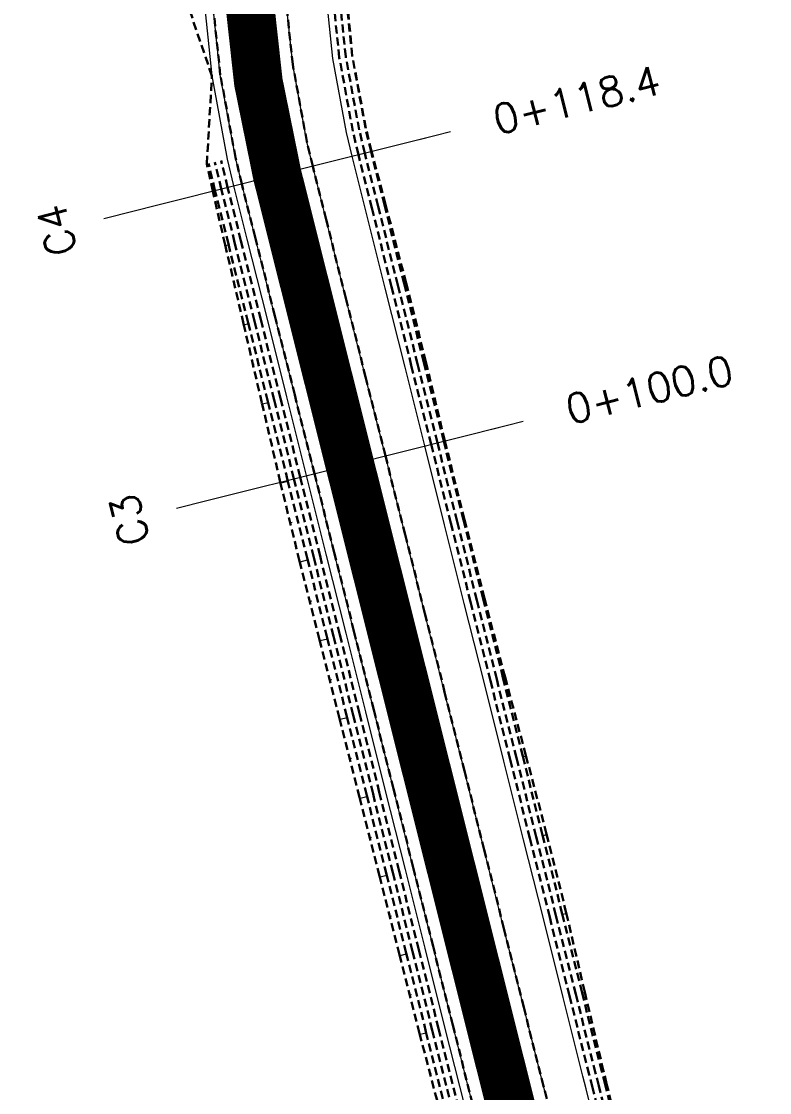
# Model space of a CAD drawing. Header units: metres. Extents: x 544752 to 548977, y 1840603 to 1844608.
# Drawn here: x 548031.8 to 548077.9, y 1840917.2 to 1840983.1 of the extents above; entities that cross this region are included whole.
import ezdxf

# ---------------------------------------------------------------- set-up
doc = ezdxf.new("R2010")
doc.units = ezdxf.units.M
doc.header["$MEASUREMENT"] = 0
for name, pattern in [('ACAD_ISO02W100', [15, 12, -3]), ('Anordnung Grundriss$0$GESTRICHELT', [0.75, 0.5, -0.25]), ('HIDDEN', [0.375, 0.25, -0.125])]:
    doc.linetypes.add(name, pattern=pattern)
doc.layers.add('C-ROAD', color=7, linetype='Continuous')
for name, color, linetype, lineweight in [('C-ROAD-CORR', 5, 'Continuous', 0), ('C-ROAD-SAMP', 150, 'HIDDEN', 0), ('C-ROAD-SAMP-TEXT', 11, 'Continuous', 0), ('C-TOPO-FEAT', 94, 'Continuous', 5)]:
    doc.layers.add(name, color=color, linetype=linetype, lineweight=lineweight)

msp = doc.modelspace()

# ---------------------------------------------------------------- linework, layer by layer
at = {"layer": 'C-ROAD', "color": 3, "linetype": 'Continuous', "lineweight": 13}
msp.add_line((548047.5574579528, 1840973.650982863), (548040.7874288196, 1841000.646369327), dxfattribs=at)
at = {"layer": 'C-ROAD', "color": 1, "linetype": 'ACAD_ISO02W100', "lineweight": -3, "ltscale": 0.1, "const_width": 3, "flags": 128}
msp.add_lwpolyline([(548047.5574579528, 1840973.650982863, -0.20721464432413), (548055.8430027964, 1841024.05392958)], format="xyb", dxfattribs=at)
at = {"layer": 'C-ROAD-CORR', "color": 160, "linetype": 'Continuous'}
for p, q in [((548043.2616821871, 1840974.179049332, 497.435115933697), (548043.2637356349, 1840974.169993927, 497.435115933697)), ((548043.2634481023, 1840974.178259647, 497.4335683992875), (548043.264988188, 1840974.171468094, 497.4335683992875)), ((548043.2652140174, 1840974.177469963, 497.4320208648781), (548043.2662407414, 1840974.172942261, 497.4320208648781)), ((548043.2669799326, 1840974.176680278, 497.4304733304687), (548043.2674932946, 1840974.174416428, 497.4304733304687)), ((548043.2687458477, 1840974.175890594, 497.4289257960592), (548043.367918045, 1840974.198379365, 497.3272368784913)), ((548053.5958546615, 1840974.201193115, 497.423578421632), (548053.5882078875, 1840974.199275421, 497.4156948499221)), ((548054.2304107755, 1840971.783090466, 497.5922379400766), (548054.1643077865, 1840971.76651285, 497.5240879399581)), ((548054.2316059573, 1840971.78258827, 497.5932750622319), (548054.2312275344, 1840971.784097226, 497.5932750622319)), ((548054.232801139, 1840971.782086075, 497.5943121843871), (548054.2320442932, 1840971.785103985, 497.5943121843871)), ((548054.2339963207, 1840971.781583879, 497.5953493065424), (548054.232861052, 1840971.786110745, 497.5953493065424)), ((548054.2351915025, 1840971.781081683, 497.5963864286977), (548054.2336778109, 1840971.787117505, 497.5963864286977)), ((548043.8125848484, 1840971.736115761, 497.6115357804597), (548043.8403154906, 1840971.743070181, 497.5829464034114)), ((548044.3671586411, 1840969.307109796, 497.8058387463267), (548044.3713695996, 1840969.290318665, 497.8058387463267)), ((548044.3704835329, 1840969.305712731, 497.802953562573), (548044.3736417516, 1840969.293119383, 497.802953562573)), ((548044.3738084246, 1840969.304315666, 497.8000683788192), (548044.3759139037, 1840969.2959201, 497.8000683788192)), ((548044.3771333162, 1840969.302918601, 497.7971831950654), (548044.3781860558, 1840969.298720818, 497.7971831950654)), ((548044.3804582079, 1840969.301521536, 497.7942980113116), (548044.5643509816, 1840969.347639025, 497.6047106303524)), ((548054.8605144441, 1840969.363816178, 497.7562967661148), (548054.8435160235, 1840969.359553235, 497.738771955524)), ((548044.9486868771, 1840966.867009239, 497.9766960691692), (548044.9918454834, 1840966.877832755, 497.9322009703596)), ((548055.4902496764, 1840966.944447167, 497.9199753084706), (548055.3805098099, 1840966.916926091, 497.8068371276526)), ((548055.492233839, 1840966.943613454, 497.9216970709606), (548055.491605606, 1840966.946118524, 497.9216970709606)), ((548055.4942180016, 1840966.942779742, 497.9234188334506), (548055.4929615357, 1840966.94778988, 497.9234188334506)), ((548055.4962021642, 1840966.941946029, 497.9251405959407), (548055.4943174653, 1840966.949461237, 497.9251405959407)), ((548055.4981863269, 1840966.941112317, 497.9268623584307), (548055.4956733949, 1840966.951132594, 497.9268623584307)), ((548056.1012120831, 1840964.520251715, 498.0642773610643), (548056.0794931834, 1840964.514804948, 498.0418858921923)), ((548045.497868378, 1840964.440506416, 498.1756208692057), (548045.5039021624, 1840964.416446793, 498.1756208692057)), ((548045.5026325381, 1840964.438504594, 498.1714867563759), (548045.5071578766, 1840964.420459877, 498.1714867563759)), ((548045.5073966983, 1840964.436502772, 498.1673526435461), (548045.5104135907, 1840964.42447296, 498.1673526435461)), ((548045.5121608586, 1840964.43450095, 498.1632185307162), (548045.5136693048, 1840964.428486044, 498.1632185307162)), ((548045.5169250189, 1840964.432499127, 498.1590844178864), (548045.7804207058, 1840964.498579807, 497.887429060417)), ((548046.0855578212, 1840961.998080094, 498.3410682386797), (548046.143996747, 1840962.012735681, 498.280819634796)), ((548056.7116080658, 1840962.095917618, 498.207996090598), (548056.5967674996, 1840962.067117364, 498.0895992569127)), ((548056.7136844521, 1840962.095045154, 498.2097978804611), (548056.7130270189, 1840962.097666659, 498.2097978804611)), ((548056.7157608385, 1840962.094172691, 498.2115996703241), (548056.7144459721, 1840962.0994157, 498.2115996703241)), ((548056.7178372248, 1840962.093300227, 498.2134014601872), (548056.7158649253, 1840962.101164741, 498.2134014601872)), ((548056.7199136112, 1840962.092427763, 498.2152032500503), (548056.7172838785, 1840962.102913782, 498.2152032500503)), ((548046.6294204474, 1840959.574060606, 498.5445484940847), (548046.6372591497, 1840959.542803902, 498.5445484940847)), ((548046.635609736, 1840959.571459968, 498.5391777223288), (548046.6414887626, 1840959.54801744, 498.5391777223288)), ((548046.6417990244, 1840959.568859331, 498.5338069505729), (548046.6457183756, 1840959.553230979, 498.5338069505729)), ((548046.647988313, 1840959.566258693, 498.5284361788169), (548046.6499479885, 1840959.558444517, 498.5284361788169)), ((548046.6541776014, 1840959.563658056, 498.523065407061), (548046.9964941399, 1840959.649505796, 498.1701483529481)), ((548057.2931407781, 1840959.664518575, 498.3219904322664), (548057.2761076575, 1840959.66024693, 498.304429847071)), ((548047.2222474724, 1840957.129109134, 498.7056262267888), (548047.2960015285, 1840957.147605521, 498.6295882289148)), ((548057.875115259, 1840957.233226961, 498.4364395894463), (548057.8129432959, 1840957.217635185, 498.3723423471897)), ((548057.8762393653, 1840957.23275463, 498.4374150358129), (548057.8758834467, 1840957.23417385, 498.4374150358129)), ((548057.8773634718, 1840957.232282298, 498.4383904821795), (548057.8766516342, 1840957.23512074, 498.4383904821795)), ((548057.8784875781, 1840957.231809967, 498.4393659285461), (548057.8774198219, 1840957.236067629, 498.4393659285461)), ((548057.8796116846, 1840957.231337636, 498.4403413749127), (548057.8781880095, 1840957.237014518, 498.4403413749127)), ((548047.7604038799, 1840954.707512056, 498.9140518838504), (548047.7700595709, 1840954.669010137, 498.9140518838504)), ((548047.7680278277, 1840954.704308598, 498.9074361825777), (548047.775269596, 1840954.675432159, 498.9074361825777)), ((548047.7756517755, 1840954.70110514, 498.9008204813049), (548047.7804796211, 1840954.681854181, 498.9008204813049)), ((548047.7832757235, 1840954.697901682, 498.8942047800322), (548047.7856896461, 1840954.688276203, 498.8942047800322)), ((548047.7908996713, 1840954.694698224, 498.8875890787595), (548048.2125642033, 1840954.800445226, 498.4528668618943)), ((548058.4797677589, 1840954.807450111, 498.5742365304969), (548058.468443547, 1840954.804610172, 498.5625616417998)), ((548048.3844898769, 1840952.26619761, 499.0439441499194), (548048.4686450065, 1840952.287302427, 498.95718298848)), ((548059.0846160925, 1840952.381722537, 498.7122354006552), (548059.029201264, 1840952.367825348, 498.6551045412222)), ((548059.0856180259, 1840952.381301541, 498.7131048310285), (548059.0853007899, 1840952.382566514, 498.7131048310285)), ((548059.0866199591, 1840952.380880545, 498.7139742614019), (548059.0859854874, 1840952.383410491, 498.7139742614019)), ((548059.0876218925, 1840952.380459549, 498.7148436917752), (548059.0866701849, 1840952.384254468, 498.7148436917752)), ((548059.0886238258, 1840952.380038553, 498.7157131221485), (548059.0873548823, 1840952.385098446, 498.7157131221485)), ((548048.946017434, 1840949.851502668, 499.2280406026744), (548048.9563270201, 1840949.810393353, 499.2280406026744)), ((548048.9541576848, 1840949.848082268, 499.2209768781441), (548048.9618898743, 1840949.817250281, 499.2209768781441)), ((548048.9622979355, 1840949.844661867, 499.2139131536139), (548048.9674527287, 1840949.82410721, 499.2139131536139)), ((548048.9704381863, 1840949.841241468, 499.2068494290836), (548048.9730155829, 1840949.830964138, 499.2068494290836)), ((548048.9785784371, 1840949.837821067, 499.1997857045533), (548049.428798599, 1840949.950729383, 498.7356235756731)), ((548059.699518759, 1840949.958524856, 498.8606015423617), (548059.6875202401, 1840949.955515811, 498.848231465236)), ((548049.5940487301, 1840947.414767774, 499.3335950130861), (548049.6794935982, 1840947.436196037, 499.2455041739764)), ((548060.3147454553, 1840947.535410953, 499.0093022221946), (548060.2454546265, 1840947.518033876, 498.9378656644759)), ((548060.3159982751, 1840947.534884539, 499.0103893599288), (548060.3156016027, 1840947.536466264, 499.0103893599288)), ((548060.317251095, 1840947.534358125, 499.0114764976629), (548060.3164577499, 1840947.537521575, 499.0114764976629)), ((548060.3185039148, 1840947.53383171, 499.012563635397), (548060.3173138973, 1840947.538576887, 499.012563635397)), ((548060.3197567345, 1840947.533305296, 499.0136507731312), (548060.3181700447, 1840947.539632197, 499.0136507731312)), ((548050.1780202616, 1840945.004949744, 499.4947374565554), (548050.1879935168, 1840944.965181544, 499.4947374565554)), ((548050.1858949519, 1840945.001640928, 499.4879041728208), (548050.1933748934, 1840944.971814778, 499.4879041728208)), ((548050.1937696424, 1840944.998332112, 499.4810708890861), (548050.1987562699, 1840944.978448012, 499.4810708890861)), ((548050.2016443327, 1840944.995023296, 499.4742376053515), (548050.2041376465, 1840944.985081246, 499.4742376053515)), ((548050.2095190231, 1840944.991714481, 499.4674043216169), (548050.6450515947, 1840945.100939373, 499.0183846136532)), ((548060.9466162369, 1840945.116600418, 499.1751867621999), (548060.9286609121, 1840945.112097498, 499.156675414742)), ((548050.824989316, 1840942.568661187, 499.6012136301458), (548050.907600483, 1840942.589378801, 499.5160442432883)), ((548061.578640398, 1840942.697830522, 499.3412298407241), (548061.4616458734, 1840942.668490088, 499.2206123467826)), ((548061.5807557292, 1840942.696941694, 499.3430654250971), (548061.5800859651, 1840942.699612368, 499.3430654250971)), ((548061.5828710605, 1840942.696052866, 499.3449010094702), (548061.5815315322, 1840942.701394214, 499.3449010094702)), ((548061.5849863916, 1840942.695164039, 499.3467365938432), (548061.5829770995, 1840942.70317606, 499.3467365938432)), ((548061.5871017228, 1840942.694275211, 499.3485721782163), (548061.5844226666, 1840942.704957906, 499.3485721782163)), ((548051.4099615765, 1840940.158384002, 499.7614971037519), (548051.4195998152, 1840940.119951674, 499.7614971037519)), ((548051.4175717442, 1840940.155186334, 499.7548933601817), (548051.4248004232, 1840940.126362089, 499.7548933601817)), ((548051.4251819119, 1840940.151988667, 499.7482896166115), (548051.4300010313, 1840940.132772502, 499.7482896166115)), ((548051.4327920796, 1840940.148790999, 499.7416858730413), (548051.4352016393, 1840940.139182917, 499.7416858730413)), ((548051.4404022474, 1840940.145593331, 499.735082129471), (548051.861304632, 1840940.251149197, 499.3011456613565)), ((548062.218590124, 1840940.281160563, 499.5154650774679), (548062.18986735, 1840940.273957332, 499.4858528453819)), ((548052.0533517468, 1840937.721900073, 499.8714926145907), (548052.133626983, 1840937.742031872, 499.7887314952075)), ((548062.8584594721, 1840937.864469229, 499.6896172178112), (548062.6777838883, 1840937.819158562, 499.5033466534267)), ((548062.8617261951, 1840937.863096606, 499.6924519254973), (548062.8606918731, 1840937.867220949, 499.6924519254973)), ((548062.8649929181, 1840937.861723982, 499.6952866331835), (548062.8629242742, 1840937.869972668, 499.6952866331835)), ((548062.8682596411, 1840937.860351359, 499.6981213408696), (548062.8651566752, 1840937.872724388, 499.6981213408696)), ((548062.8715263642, 1840937.858978735, 499.7009560485557), (548062.8673890762, 1840937.875476107, 499.7009560485557)), ((548052.636568146, 1840935.310706592, 500.0337025155714), (548052.6459853667, 1840935.27315557, 500.0337025155714)), ((548052.6440038022, 1840935.307582251, 500.0272502047436), (548052.6510667179, 1840935.279418984, 500.0272502047436)), ((548052.6514394586, 1840935.30445791, 500.0207978939158), (548052.6561480691, 1840935.285682399, 500.0207978939158)), ((548052.658875115, 1840935.301333569, 500.014345583088), (548052.6612294202, 1840935.291945813, 500.014345583088)), ((548052.6663107714, 1840935.298209228, 500.0078932722602), (548053.0775612971, 1840935.401344556, 499.5839075523946)), ((548063.4941303333, 1840935.446661385, 499.8594288754666), (548063.4539499463, 1840935.43658476, 499.8180042225235)), ((548053.2796789474, 1840932.874622037, 500.143871796835), (548053.35801121, 1840932.894266568, 500.063113819268)), ((548064.1292354942, 1840933.028708109, 500.0286566438184), (548063.8939530407, 1840932.969702876, 499.7860881990853)), ((548064.1334895422, 1840933.026920628, 500.0323481054151), (548064.1321426097, 1840933.0322915, 500.0323481054151)), ((548064.1377435902, 1840933.025133146, 500.0360395670119), (548064.1350497252, 1840933.035874892, 500.0360395670119)), ((548064.1419976382, 1840933.023345665, 500.0397310286086), (548064.1379568407, 1840933.039458283, 500.0397310286086)), ((548064.1462516862, 1840933.021558184, 500.0434224902054), (548064.1408639562, 1840933.043041674, 500.0434224902054)), ((548053.8640541794, 1840930.463212013, 500.3050102915562), (548053.8732315913, 1840930.426617225, 500.3050102915562)), ((548053.8713004872, 1840930.460167233, 500.298722288414), (548053.8781835461, 1840930.432721142, 500.298722288414)), ((548053.878546795, 1840930.457122453, 500.2924342852718), (548053.883135501, 1840930.438825059, 500.2924342852718)), ((548053.8857931028, 1840930.454077673, 500.2861462821297), (548053.8880874558, 1840930.444928976, 500.2861462821297)), ((548053.8930394106, 1840930.451032893, 500.2798582789875), (548054.2938174676, 1840930.551541887, 499.8666693285109)), ((548064.7345494789, 1840930.603096094, 500.1671353550084), (548064.6896992013, 1840930.591848332, 500.1208961989378)), ((548054.5060684934, 1840928.02735979, 500.4161866577629), (548054.5824457468, 1840928.046514034, 500.3374442300158)), ((548065.3391927393, 1840928.177322924, 500.3049239004873), (548065.1102098817, 1840928.119897534, 500.0688501310391)), ((548065.3433328868, 1840928.175583302, 500.3085165246421), (548065.3420220179, 1840928.180810372, 500.3085165246421)), ((548065.3474730343, 1840928.17384368, 500.312109148797), (548065.3448512965, 1840928.184297819, 500.312109148797)), ((548065.3516131819, 1840928.172104058, 500.3157017729519), (548065.347680575, 1840928.187785266, 500.3157017729519)), ((548065.3557533293, 1840928.170364436, 500.3192943971067), (548065.3505098536, 1840928.191272714, 500.3192943971067)), ((548055.1192425614, 1840925.603723643, 500.5523653838617), (548055.510073905, 1840925.701738153, 500.1494311666478)), ((548065.9085109858, 1840925.743062261, 500.4063635079743), (548065.8718035854, 1840925.733856607, 500.3685193896877)), ((548055.0909767004, 1840925.615600495, 500.576893161002), (548055.0999263427, 1840925.579913935, 500.576893161002)), ((548055.0980431656, 1840925.612631282, 500.5707612167169), (548055.1047553974, 1840925.585866362, 500.5707612167169)), ((548055.105109631, 1840925.609662069, 500.5646292724318), (548055.109584452, 1840925.591818789, 500.5646292724318)), ((548055.1121760962, 1840925.606692856, 500.5584973281468), (548055.1144135067, 1840925.597771216, 500.5584973281468)), ((548055.738647235, 1840923.181675651, 500.6821129254146), (548055.8118742062, 1840923.200039853, 500.6066183346645)), ((548066.4780404224, 1840923.308851038, 500.5080201818882), (548066.3262905926, 1840923.270794507, 500.3515711153642)), ((548066.4807841504, 1840923.307698168, 500.5104010592586), (548066.4799154211, 1840923.311162213, 500.5104010592586)), ((548066.4835278785, 1840923.306545299, 500.512781936629), (548066.4817904197, 1840923.313473389, 500.512781936629)), ((548066.4862716065, 1840923.305392429, 500.5151628139994), (548066.4836654183, 1840923.315784564, 500.5151628139994)), ((548066.4890153345, 1840923.30423956, 500.5175436913698), (548066.485540417, 1840923.31809574, 500.5175436913698)), ((548056.3316713492, 1840920.770872814, 500.8347131230861), (548056.3400988528, 1840920.737268274, 500.8347131230861)), ((548056.3383255439, 1840920.768076831, 500.8289389277882), (548056.3446461716, 1840920.742873426, 500.8289389277882)), ((548056.3449797386, 1840920.765280847, 500.8231647324903), (548056.3491934903, 1840920.748478577, 500.8231647324903)), ((548056.3516339333, 1840920.762484863, 500.8173905371925), (548056.3537408091, 1840920.754083728, 500.8173905371925)), ((548056.3582881279, 1840920.75968888, 500.8116163418946), (548056.726317647, 1840920.851985042, 500.4321900533098)), ((548067.0588751343, 1840920.877286449, 500.6212966981461), (548067.0348552825, 1840920.871262638, 500.5965330235851)), ((548067.6398824499, 1840918.445763179, 500.7347507920941), (548067.5424615766, 1840918.421331517, 500.6343130868501)), ((548067.6416438778, 1840918.445023055, 500.7362792758675), (548067.6410861679, 1840918.447246915, 500.7362792758675)), ((548067.6434053057, 1840918.444282932, 500.7378077596409), (548067.642289886, 1840918.448730651, 500.7378077596409)), ((548067.6451667337, 1840918.443542809, 500.7393362434144), (548067.643493604, 1840918.450214387, 500.7393362434144)), ((548067.6469281615, 1840918.442802686, 500.7408647271878), (548067.6446973222, 1840918.451698124, 500.7408647271878)), ((548056.9880917935, 1840918.34033602, 500.9306168637391), (548057.0549093059, 1840918.357092828, 500.8617302135803))]:
    msp.add_line(p, q, dxfattribs=at)
at = {"layer": 'C-ROAD-CORR', "color": 5, "linetype": 'Anordnung Grundriss$0$GESTRICHELT', "lineweight": 30, "extrusion": (-0.6858675295393637, -0.1720050706226175, 0.7071067724210245), "const_width": 0.1, "elevation": -692197.3317535764}
msp.add_lwpolyline([(-1652362.060148211, 692900.782151426), (-1652362.05685037, 692900.7777543034), (-1652362.053552527, 692900.782151426)], dxfattribs=at)
at = {"layer": 'C-ROAD-CORR', "color": 5, "linetype": 'Anordnung Grundriss$0$GESTRICHELT', "lineweight": 30, "extrusion": (-0.6858675207949874, -0.1720050623233774, -0.7071067829215533), "const_width": 0.1, "elevation": -692893.7737229804}
msp.add_lwpolyline([(-1652362.041859363, -692190.0321928778), (-1652362.053818822, -692190.0481388232), (-1652362.065778282, -692190.0321928777)], dxfattribs=at)
at = {"layer": 'C-ROAD-CORR', "color": 5, "linetype": 'Anordnung Grundriss$0$GESTRICHELT', "lineweight": 30, "extrusion": (-0.6858675241175959, -0.1720050625799273, 0.7071067796363393), "const_width": 0.1, "elevation": -692197.1140405367}
msp.add_lwpolyline([(-1652357.073451614, 692901.0544841924), (-1652357.066120666, 692901.0447095949), (-1652357.058789717, 692901.0544841927)], dxfattribs=at)
at = {"layer": 'C-ROAD-CORR', "color": 5, "linetype": 'Anordnung Grundriss$0$GESTRICHELT', "lineweight": 30, "extrusion": (-0.6858675218843697, -0.1720050625539113, -0.7071067818088149), "const_width": 0.1, "elevation": -692893.974655691}
msp.add_lwpolyline([(-1652357.036050153, -692189.705659781), (-1652357.054663266, -692189.7304772647), (-1652357.073276379, -692189.7056597805)], dxfattribs=at)
at = {"layer": 'C-ROAD-CORR', "color": 5, "linetype": 'Anordnung Grundriss$0$GESTRICHELT', "lineweight": 30, "extrusion": (-0.6858675224852706, -0.1720050595934747, 0.707106781946095), "const_width": 0.1, "elevation": -692196.9077082705}
msp.add_lwpolyline([(-1652352.079068627, 692901.2909410824), (-1652352.069701866, 692901.2784520681), (-1652352.060335106, 692901.2909410824)], dxfattribs=at)
at = {"layer": 'C-ROAD-CORR', "color": 5, "linetype": 'Anordnung Grundriss$0$GESTRICHELT', "lineweight": 30, "extrusion": (-0.6858675235084645, -0.172005060646631, -0.7071067806974524), "const_width": 0.1, "elevation": -692894.1719464125}
msp.add_lwpolyline([(-1652352.033341893, -692189.3766868582), (-1652352.058544985, -692189.4102909807), (-1652352.083748077, -692189.376686858)], dxfattribs=at)
at = {"layer": 'C-ROAD-CORR', "color": 5, "linetype": 'Anordnung Grundriss$0$GESTRICHELT', "lineweight": 30, "extrusion": (-0.6858675206183419, -0.1720050635034492, 0.7071067828058383), "const_width": 0.1, "elevation": -692196.7139466156}
msp.add_lwpolyline([(-1652347.071344597, 692901.4606303718), (-1652347.063998684, 692901.45083582), (-1652347.05665277, 692901.4606303716)], dxfattribs=at)
at = {"layer": 'C-ROAD-CORR', "color": 5, "linetype": 'Anordnung Grundriss$0$GESTRICHELT', "lineweight": 30, "extrusion": (-0.6858675229953525, -0.1720050613560008, -0.7071067810225965), "const_width": 0.1, "elevation": -692894.3728835807}
msp.add_lwpolyline([(-1652347.026386667, -692189.0538914123), (-1652347.05819475, -692189.0963021908), (-1652347.090002834, -692189.0538914122)], dxfattribs=at)
at = {"layer": 'C-ROAD-CORR', "color": 5, "linetype": 'Anordnung Grundriss$0$GESTRICHELT', "lineweight": 30, "extrusion": (-0.6858675186649175, -0.1720050682401975, 0.7071067835483649), "const_width": 0.1, "elevation": -692196.5216594025}
msp.add_lwpolyline([(-1652342.06203385, 692901.6232446993), (-1652342.057150031, 692901.6167329396), (-1652342.052266211, 692901.6232446992)], dxfattribs=at)
at = {"layer": 'C-ROAD-CORR', "color": 5, "linetype": 'Anordnung Grundriss$0$GESTRICHELT', "lineweight": 30, "extrusion": (-0.68586752230512, -0.1720050608110951, -0.7071067818246459), "const_width": 0.1, "elevation": -692894.5714283761}
msp.add_lwpolyline([(-1652342.02283783, -692188.7695725433), (-1652342.059131609, -692188.8179642492), (-1652342.095425389, -692188.769572543)], dxfattribs=at)
at = {"layer": 'C-ROAD-CORR', "color": 5, "linetype": 'Anordnung Grundriss$0$GESTRICHELT', "lineweight": 30, "extrusion": (-0.6858675218121824, -0.1720050564368891, 0.707106783366811), "const_width": 0.1, "elevation": -692196.3017123119}
msp.add_lwpolyline([(-1652337.079257171, 692901.8083110064), (-1652337.074082543, 692901.8014115007), (-1652337.068907913, 692901.8083110064)], dxfattribs=at)
at = {"layer": 'C-ROAD-CORR', "color": 5, "linetype": 'Anordnung Grundriss$0$GESTRICHELT', "lineweight": 30, "extrusion": (-0.6858675228836096, -0.1720050620300457, -0.7071067809670202), "const_width": 0.1, "elevation": -692894.7739297523}
msp.add_lwpolyline([(-1652337.020903214, -692188.5600241814), (-1652337.057753223, -692188.6091575252), (-1652337.09460323, -692188.5600241814)], dxfattribs=at)
at = {"layer": 'C-ROAD-CORR', "color": 5, "linetype": 'Anordnung Grundriss$0$GESTRICHELT', "lineweight": 30, "extrusion": (-0.685867522174397, -0.1720050559941262, 0.7071067831231791), "const_width": 0.1, "elevation": -692196.1011586743}
msp.add_lwpolyline([(-1652332.082695954, 692902.0555961619), (-1652332.074952319, 692902.0452713151), (-1652332.067208684, 692902.0555961619)], dxfattribs=at)
at = {"layer": 'C-ROAD-CORR', "color": 5, "linetype": 'Anordnung Grundriss$0$GESTRICHELT', "lineweight": 30, "extrusion": (-0.6858675220608091, -0.1720050626534914, -0.7071067816134521), "const_width": 0.1, "elevation": -692894.9745691116}
msp.add_lwpolyline([(-1652332.021037056, -692188.385089359), (-1652332.056664967, -692188.4325932402), (-1652332.092292878, -692188.385089359)], dxfattribs=at)
at = {"layer": 'C-ROAD-CORR', "color": 5, "linetype": 'Anordnung Grundriss$0$GESTRICHELT', "lineweight": 30, "extrusion": (-0.6858675230626923, -0.1720050602198295, 0.7071067812336551), "const_width": 0.1, "elevation": -692195.9094980977}
msp.add_lwpolyline([(-1652327.082353202, 692902.3476521515), (-1652327.069965865, 692902.3311357007), (-1652327.057578527, 692902.3476521514)], dxfattribs=at)
at = {"layer": 'C-ROAD-CORR', "color": 5, "linetype": 'Anordnung Grundriss$0$GESTRICHELT', "lineweight": 30, "extrusion": (-0.6858675223238341, -0.1720050623947844, -0.7071067814212586), "const_width": 0.1, "elevation": -692895.1741794541}
msp.add_lwpolyline([(-1652327.02249949, -692188.2034342559), (-1652327.057119979, -692188.2495949074), (-1652327.091740468, -692188.2034342559)], dxfattribs=at)
at = {"layer": 'C-ROAD-CORR', "color": 5, "linetype": 'Anordnung Grundriss$0$GESTRICHELT', "lineweight": 30, "extrusion": (-0.6858675238835846, -0.1720050599825706, 0.7071067804951335), "const_width": 0.1, "elevation": -692195.7095857371}
msp.add_lwpolyline([(-1652322.088326259, 692902.6393198934), (-1652322.070997569, 692902.6162149742), (-1652322.05366888, 692902.6393198933)], dxfattribs=at)
at = {"layer": 'C-ROAD-CORR', "color": 5, "linetype": 'Anordnung Grundriss$0$GESTRICHELT', "lineweight": 30, "extrusion": (-0.6858675225142588, -0.1720050633776534, -0.7071067809974687), "const_width": 0.1, "elevation": -692895.376035805}
msp.add_lwpolyline([(-1652322.022093639, -692188.0203754201), (-1652322.055876177, -692188.0654188042), (-1652322.089658715, -692188.0203754201)], dxfattribs=at)
at = {"layer": 'C-ROAD-CORR', "color": 5, "linetype": 'Anordnung Grundriss$0$GESTRICHELT', "lineweight": 30, "extrusion": (-0.685867523054475, -0.1720050615053872, 0.7071067809289113), "const_width": 0.1, "elevation": -692195.5119986455}
msp.add_lwpolyline([(-1652317.088200844, 692902.8804304991), (-1652317.06885816, 692902.8546402535), (-1652317.049515476, 692902.880430499)], dxfattribs=at)
at = {"layer": 'C-ROAD-CORR', "color": 5, "linetype": 'Anordnung Grundriss$0$GESTRICHELT', "lineweight": 30, "extrusion": (-0.6858675220187455, -0.1720050628218297, -0.7071067816133036), "const_width": 0.1, "elevation": -692895.5746841077}
msp.add_lwpolyline([(-1652317.02352922, -692187.8362428411), (-1652317.056468617, -692187.8801620366), (-1652317.089408014, -692187.8362428413)], dxfattribs=at)
at = {"layer": 'C-ROAD-CORR', "color": 5, "linetype": 'Anordnung Grundriss$0$GESTRICHELT', "lineweight": 30, "extrusion": (-0.6858675239644753, -0.1720050617547977, 0.7071067799855749), "const_width": 0.1, "elevation": -692195.313028807}
msp.add_lwpolyline([(-1652312.085038474, 692903.0132501316), (-1652312.069207588, 692902.992142283), (-1652312.053376703, 692903.0132501313)], dxfattribs=at)
at = {"layer": 'C-ROAD-CORR', "color": 5, "linetype": 'Anordnung Grundriss$0$GESTRICHELT', "lineweight": 30, "extrusion": (-0.6858675225027078, -0.1720050616446954, -0.7071067814302181), "const_width": 0.1, "elevation": -692895.7727240301}
msp.add_lwpolyline([(-1652312.026670191, -692187.659659107), (-1652312.058250958, -692187.7017667964), (-1652312.089831725, -692187.659659107)], dxfattribs=at)
at = {"layer": 'C-ROAD-CORR', "color": 5, "linetype": 'Anordnung Grundriss$0$GESTRICHELT', "lineweight": 30, "extrusion": (-0.6858675209655709, -0.1720050576133186, 0.7071067839018244), "const_width": 0.1, "elevation": -692195.1038377363}
msp.add_lwpolyline([(-1652307.084668825, 692903.1083960214), (-1652307.074309727, 692903.0945838911), (-1652307.06395063, 692903.1083960213)], dxfattribs=at)
at = {"layer": 'C-ROAD-CORR', "color": 5, "linetype": 'Anordnung Grundriss$0$GESTRICHELT', "lineweight": 30, "extrusion": (-0.685867523750548, -0.1720050619571057, -0.7071067801438647), "const_width": 0.1, "elevation": -692895.9739197374}
msp.add_lwpolyline([(-1652307.029584322, -692187.5105830905), (-1652307.058400866, -692187.5490051501), (-1652307.087217411, -692187.5105830905)], dxfattribs=at)
at = {"layer": 'C-ROAD-CORR', "color": 11, "linetype": 'Anordnung Grundriss$0$GESTRICHELT', "lineweight": 30}
msp.add_polyline3d([(548057.5789090446, 1840915.969511792, 501.0724297907706), (548056.3159404609, 1840920.807613621, 500.8378228221271), (548055.0753985577, 1840925.651339719, 500.5800946860653), (548053.8485916769, 1840930.49851035, 500.3082061950468), (548052.6210545569, 1840935.345497847, 500.0370705566781), (548051.394419055, 1840940.192711457, 499.7650053797984), (548050.1623543311, 1840945.038563501, 499.4985375516808), (548048.930289607, 1840949.884415545, 499.2320697235764), (548047.745295307, 1840954.74207213, 498.9170738417831), (548046.6150596541, 1840959.613461345, 498.5456236020641), (548045.4836176404, 1840964.484548022, 498.1754170802436), (548044.3530416896, 1840969.355851895, 497.8043176763812), (548043.5877995584, 1840972.655453386, 497.5524171463998), (548043.2270283784, 1840974.333079751, 497.4245524609473), (548043.5383587016, 1840979.742640843, 497.0217135776387), (548041.8049134295, 1840984.851117586, 496.7692956109129)], dxfattribs=at)
at = {"layer": 'C-ROAD-CORR', "color": 92, "linetype": 'Anordnung Grundriss$0$GESTRICHELT', "lineweight": 30}
for points in [[(548058.3167489673, 1840916.154550734, 500.3117411804319), (548057.1004895129, 1840921.004366498, 500.0289786409002), (548055.8842300586, 1840925.854182261, 499.7462161013684), (548054.6679706043, 1840930.703998025, 499.4634535618366), (548053.45171115, 1840935.553813788, 499.1806910223049), (548052.2354516956, 1840940.403629552, 498.8979284827731), (548051.0191922414, 1840945.253445315, 498.6151659432414), (548049.802932787, 1840950.103261079, 498.3324034037096), (548048.5866733327, 1840954.953076842, 498.0496408641778), (548047.3704138785, 1840959.802892606, 497.7668783246461), (548046.1541544241, 1840964.652708369, 497.4841157851143), (548044.9378949698, 1840969.502524133, 497.2013532455826), (548044.1140887607, 1840972.787438651, 497.0098303472898), (548043.7207271568, 1840974.443799277, 496.9185907060508)], [(548058.7047342283, 1840916.251851491, 500.3117411804319), (548057.4884747739, 1840921.101667254, 500.0289786409002), (548056.2722153197, 1840925.951483018, 499.7462161013684), (548055.0559558653, 1840930.801298781, 499.4634535618366), (548053.839696411, 1840935.651114545, 499.1806910223049), (548052.6234369567, 1840940.500930308, 498.8979284827731), (548051.4071775024, 1840945.350746072, 498.6151659432414), (548050.190918048, 1840950.200561835, 498.3324034037096), (548048.9746585938, 1840955.050377599, 498.0496408641778), (548047.7583991395, 1840959.900193362, 497.7668783246461), (548046.5421396851, 1840964.750009126, 497.4841157851143), (548045.3258802309, 1840969.599824889, 497.2013532455826), (548044.5020740217, 1840972.884739407, 497.0098303472898), (548044.1110323715, 1840974.531331211, 496.9185907060508)]]:
    msp.add_polyline3d(points, dxfattribs=at)
at = {"layer": 'C-ROAD-CORR', "color": 1, "linetype": 'Anordnung Grundriss$0$GESTRICHELT', "lineweight": 30}
for points in [[(548057.5789090446, 1840915.969511792, 501.0724297907706), (548056.3159404609, 1840920.807613621, 500.8378228221271), (548055.0753985577, 1840925.651339719, 500.5800946860653), (548053.8485916769, 1840930.49851035, 500.3082061950468), (548052.6210545569, 1840935.345497847, 500.0370705566781), (548051.394419055, 1840940.192711457, 499.7650053797984), (548050.1623543311, 1840945.038563501, 499.4985375516808), (548048.930289607, 1840949.884415545, 499.2320697235764), (548047.745295307, 1840954.74207213, 498.9170738417831), (548046.6150596541, 1840959.613461345, 498.5456236020641), (548045.4836176404, 1840964.484548022, 498.1754170802436), (548044.3530416896, 1840969.355851895, 497.8043176763812), (548043.5877995584, 1840972.655453386, 497.5524171463998), (548043.2270283784, 1840974.333079751, 497.4245524609473)], [(548057.9287637062, 1840916.057249978, 500.7117411804319), (548056.7125042519, 1840920.907065742, 500.4289786409002), (548055.4962447976, 1840925.756881505, 500.1462161013685), (548054.2799853432, 1840930.606697269, 499.8634535618366), (548053.063725889, 1840935.456513032, 499.5806910223049), (548051.8474664346, 1840940.306328796, 499.2979284827732), (548050.6312069803, 1840945.156144559, 499.0151659432414), (548049.414947526, 1840950.005960322, 498.7324034037097), (548048.1986880717, 1840954.855776086, 498.4496408641779), (548046.9824286174, 1840959.70559185, 498.1668783246461), (548045.766169163, 1840964.555407613, 497.8841157851144), (548044.5499097088, 1840969.405223377, 497.6013532455826), (548043.7261034996, 1840972.690137894, 497.4098303472899), (548043.3304219422, 1840974.356267344, 497.3185907060509)]]:
    msp.add_polyline3d(points, dxfattribs=at)
at = {"layer": 'C-ROAD-SAMP', "color": 1, "linetype": 'Continuous', "lineweight": 13}
for points in [[(548037.8578264258, 1840971.218463955), (548047.5574579528, 1840973.650982864), (548057.2570894797, 1840976.083501772)], [(548042.330410998, 1840953.384102147), (548052.0300425249, 1840955.816621055), (548061.7296740519, 1840958.249139964)]]:
    msp.add_lwpolyline(points, dxfattribs=at)
at = {"layer": 'C-ROAD-SAMP-TEXT', "color": 4, "linetype": 'Continuous', "lineweight": 5}
for p, q in [((548056.287126327, 1840975.840249881), (548058.2270526325, 1840976.326753663)), ((548060.7597108992, 1840958.005888073), (548062.6996372046, 1840958.492391855))]:
    msp.add_line(p, q, dxfattribs=at)
at = {"layer": 'C-ROAD-SAMP-TEXT', "color": 1, "linetype": 'Continuous', "lineweight": -3}
for p, q in [((548048.5274211054, 1840973.894234754), (548046.5874948, 1840973.407730973)), ((548053.0000056776, 1840956.059872946), (548051.0600793721, 1840955.573369164))]:
    msp.add_line(p, q, dxfattribs=at)
at = {"layer": 'C-ROAD-SAMP-TEXT', "color": 4, "linetype": 'Continuous', "lineweight": 9}
for p, q in [((548036.8878632732, 1840970.975212064), (548038.8277895786, 1840971.461715846)), ((548041.3604478453, 1840953.140850256), (548043.3003741507, 1840953.627354037))]:
    msp.add_line(p, q, dxfattribs=at)
at = {"layer": 'C-TOPO-FEAT', "color": 94, "linetype": 'Continuous', "lineweight": 0, "ltscale": 2}
msp.add_polyline3d([(548059.0927194895, 1840916.349152247, 500.7117411804319), (548057.8764600351, 1840921.198968011, 500.4289786409002), (548056.6602005808, 1840926.048783774, 500.1462161013685), (548055.4439411265, 1840930.898599538, 499.8634535618366), (548054.2276816722, 1840935.748415301, 499.5806910223049), (548053.0114222178, 1840940.598231065, 499.2979284827732), (548051.7951627636, 1840945.448046828, 499.0151659432414), (548050.5789033092, 1840950.297862591, 498.7324034037097), (548049.3626438549, 1840955.147678355, 498.4496408641779), (548048.1463844007, 1840959.997494119, 498.1668783246461), (548046.9301249463, 1840964.847309882, 497.8841157851144), (548045.713865492, 1840969.697125646, 497.6013532455826), (548044.8900592829, 1840972.982040163, 497.4098303472899), (548044.5013375863, 1840974.618863144, 497.3185907060509), (548043.5593150211, 1840979.745654365, 497.0358281665191), (548043.0185728902, 1840984.930149778, 496.7530656269873)], dxfattribs=at)

# ---------------------------------------------------------------- texts
at = {"layer": 'C-ROAD-SAMP-TEXT', "color": 1, "linetype": 'Continuous', "lineweight": -3, "char_height": 1.8, "attachment_point": 5, "rotation": 14.078549418022506, "bg_fill": 3, "box_fill_scale": 1.416666666666667, "bg_fill_color": 256, "bg_fill_true_color": 13158600, "bg_fill_transparency": 0}
for s, insert, width in [('{\\Fsimplex.shx|c0;0+118.4}', (548065.986757854, 1840978.27276879), 10.64828571428572), ('{\\Fsimplex.shx|c0;0+100.0}', (548070.4593424262, 1840960.438406981), 10.908)]:
    msp.add_mtext(s, dxfattribs=dict(at, insert=insert, width=width))
at = {"layer": 'C-ROAD-SAMP-TEXT', "color": 1, "linetype": 'Continuous', "lineweight": 13, "char_height": 1.8, "attachment_point": 5, "rotation": 104.0785494180225, "bg_fill": 3, "box_fill_scale": 1.416666666666667, "bg_fill_color": 256, "bg_fill_true_color": 13158600, "bg_fill_transparency": 0}
for s, insert, width in [('{\\Fsimplex.shx|c0;C4}', (548033.977973815, 1840970.245456391), 3.116571428571429), ('{\\Fsimplex.shx|c0;C3}', (548038.4505583872, 1840952.411094583), 3.030000000000001)]:
    msp.add_mtext(s, dxfattribs=dict(at, insert=insert, width=width))

# ---------------------------------------------------------------- next in the draw order: linework, layer by layer
at = {"layer": 'C-ROAD', "color": 1, "linetype": 'ACAD_ISO02W100', "lineweight": 60, "ltscale": 0.1, "const_width": 3, "flags": 128}
msp.add_lwpolyline([(548076.355231611, 1840858.820305785), (548047.5574579528, 1840973.650982863)], dxfattribs=at)
at = {"layer": 'C-ROAD-CORR', "color": 5, "linetype": 'Anordnung Grundriss$0$GESTRICHELT', "lineweight": 30}
for points in [[(548059.5777010658, 1840916.470778193, 500.7317411804319), (548058.3614416114, 1840921.320593956, 500.4489786409002), (548057.1451821572, 1840926.170409719, 500.1662161013684), (548055.9289227028, 1840931.020225483, 499.8834535618366), (548054.7126632485, 1840935.870041247, 499.6006910223049), (548053.4964037942, 1840940.71985701, 499.3179284827731), (548052.2801443399, 1840945.569672774, 499.0351659432414), (548051.0638848855, 1840950.419488537, 498.7524034037096), (548049.8476254313, 1840955.2693043, 498.4696408641778), (548048.631365977, 1840960.119120064, 498.1868783246461), (548047.4151065226, 1840964.968935827, 497.9041157851144), (548046.1988470684, 1840969.818751591, 497.6213532455826), (548045.3750408592, 1840973.103666109, 497.4298303472899), (548044.9892191046, 1840974.728278061, 497.3385907060509), (548044.0542242174, 1840979.816822388, 497.0558281665191), (548043.5175161315, 1840984.962640422, 496.7730656269873)], [(548064.139751808, 1840916.779013738, 500.777591145912), (548063.9425352529, 1840917.565411702, 500.7317411804319), (548062.7262757985, 1840922.415227465, 500.4489786409002), (548061.5100163443, 1840927.265043228, 500.1662161013684), (548060.2937568899, 1840932.114858992, 499.8834535618366), (548059.0774974356, 1840936.964674755, 499.6006910223049), (548057.8612379812, 1840941.814490519, 499.3179284827731), (548056.644978527, 1840946.664306283, 499.0351659432414), (548055.4287190726, 1840951.514122046, 498.7524034037096), (548054.2124596183, 1840956.363937809, 498.4696408641778), (548052.9962001641, 1840961.213753573, 498.1868783246461), (548051.7799407097, 1840966.063569336, 497.9041157851144), (548050.5636812554, 1840970.9133851, 497.6213532455826), (548049.7398750463, 1840974.198299618, 497.4298303472899), (548049.3801527703, 1840975.713012311, 497.3385907060509), (548048.5084069833, 1840980.457334595, 497.0558281665191), (548048.0080053031, 1840985.255056221, 496.7730656269873)]]:
    msp.add_polyline3d(points, dxfattribs=at)
at = {"layer": 'C-ROAD-CORR', "color": 160, "linetype": 'Anordnung Grundriss$0$GESTRICHELT', "lineweight": 30}
for points in [[(548059.5777010658, 1840916.470778193, 500.5817411804319), (548058.3614416114, 1840921.320593956, 500.2989786409002), (548057.1451821572, 1840926.170409719, 500.0162161013685), (548055.9289227028, 1840931.020225483, 499.7334535618367), (548054.7126632485, 1840935.870041247, 499.4506910223049), (548053.4964037942, 1840940.71985701, 499.1679284827732), (548052.2801443399, 1840945.569672774, 498.8851659432414), (548051.0638848855, 1840950.419488537, 498.6024034037097), (548049.8476254313, 1840955.2693043, 498.3196408641779), (548048.631365977, 1840960.119120064, 498.0368783246461), (548047.4151065226, 1840964.968935827, 497.7541157851144), (548046.1988470684, 1840969.818751591, 497.4713532455826), (548045.3750408592, 1840973.103666109, 497.2798303472899), (548044.9892191046, 1840974.728278061, 497.1885907060509), (548044.0542242174, 1840979.816822388, 496.9058281665191), (548043.5175161315, 1840984.962640422, 496.6230656269873)], [(548064.139751808, 1840916.779013738, 500.627591145912), (548063.9425352529, 1840917.565411702, 500.5817411804319), (548062.7262757985, 1840922.415227465, 500.2989786409002), (548061.5100163443, 1840927.265043228, 500.0162161013685), (548060.2937568899, 1840932.114858992, 499.7334535618367), (548059.0774974356, 1840936.964674755, 499.4506910223049), (548057.8612379812, 1840941.814490519, 499.1679284827732), (548056.644978527, 1840946.664306283, 498.8851659432414), (548055.4287190726, 1840951.514122046, 498.6024034037097), (548054.2124596183, 1840956.363937809, 498.3196408641779), (548052.9962001641, 1840961.213753573, 498.0368783246461), (548051.7799407097, 1840966.063569336, 497.7541157851144), (548050.5636812554, 1840970.9133851, 497.4713532455826), (548049.7398750463, 1840974.198299618, 497.2798303472899), (548049.3801527703, 1840975.713012311, 497.1885907060509), (548048.5084069833, 1840980.457334595, 496.9058281665191), (548048.0080053031, 1840985.255056221, 496.6230656269873)]]:
    msp.add_polyline3d(points, dxfattribs=at)
at = {"layer": 'C-ROAD-CORR', "color": 150, "linetype": 'Anordnung Grundriss$0$GESTRICHELT', "lineweight": 30}
msp.add_polyline3d([(548061.7601181593, 1840917.018094947, 500.7992411804319), (548060.543858705, 1840921.867910711, 500.5164786409002), (548059.3275992507, 1840926.717726474, 500.2337161013684), (548058.1113397963, 1840931.567542237, 499.9509535618366), (548056.8950803421, 1840936.417358001, 499.6681910223049), (548055.6788208877, 1840941.267173765, 499.3854284827731), (548054.4625614334, 1840946.116989528, 499.1026659432414), (548053.2463019791, 1840950.966805291, 498.8199034037096), (548052.0300425248, 1840955.816621055, 498.5371408641778), (548050.8137830705, 1840960.666436818, 498.2543783246461), (548049.5975236162, 1840965.516252582, 497.9716157851144), (548048.3812641619, 1840970.366068345, 497.6888532455826), (548047.5574579528, 1840973.650982863, 497.4973303472898), (548047.1846859375, 1840975.220645186, 497.4060907060509), (548046.2813156004, 1840980.137078491, 497.1233281665191), (548045.7627607173, 1840985.108848321, 496.8405656269873)], dxfattribs=at)
msp.add_polyline3d([(548061.7601181593, 1840917.018094947, 500.7992411804319), (548060.543858705, 1840921.867910711, 500.5164786409002), (548059.3275992507, 1840926.717726474, 500.2337161013684), (548058.1113397963, 1840931.567542237, 499.9509535618366), (548056.8950803421, 1840936.417358001, 499.6681910223049), (548055.6788208877, 1840941.267173765, 499.3854284827731), (548054.4625614334, 1840946.116989528, 499.1026659432414), (548053.2463019791, 1840950.966805291, 498.8199034037096), (548052.0300425248, 1840955.816621055, 498.5371408641778), (548050.8137830705, 1840960.666436818, 498.2543783246461), (548049.5975236162, 1840965.516252582, 497.9716157851144), (548048.3812641619, 1840970.366068345, 497.6888532455826), (548047.5574579528, 1840973.650982863, 497.4973303472898), (548047.1846859375, 1840975.220645186, 497.4060907060509), (548046.2813156004, 1840980.137078491, 497.1233281665191), (548045.7627607173, 1840985.108848321, 496.8405656269873)], dxfattribs=at)
at = {"layer": 'C-ROAD-CORR', "color": 92, "linetype": 'Anordnung Grundriss$0$GESTRICHELT', "lineweight": 30}
for points in [[(548067.97168785, 1840913.421026421, 500.4945800103335), (548066.9526449508, 1840917.484444221, 500.277591145912), (548066.7554283957, 1840918.270842185, 500.2317411804319), (548065.5391689413, 1840923.120657949, 499.9489786409002), (548064.3229094871, 1840927.970473712, 499.6662161013684), (548063.1066500327, 1840932.820289475, 499.3834535618366), (548061.8903905784, 1840937.670105239, 499.1006910223049), (548060.674131124, 1840942.519921002, 498.8179284827731), (548059.4578716698, 1840947.369736766, 498.5351659432414), (548058.2416122154, 1840952.219552529, 498.2524034037096), (548057.0253527611, 1840957.069368293, 497.9696408641778), (548055.8090933069, 1840961.919184056, 497.6868783246461), (548054.5928338525, 1840966.76899982, 497.4041157851144), (548053.3765743983, 1840971.618815583, 497.1213532455826), (548052.5527681891, 1840974.903730101, 496.9298303472899), (548052.2098655769, 1840976.347618829, 496.8385907060509), (548051.3788803215, 1840980.870109128, 496.5558281665191), (548050.9018761027, 1840985.443501958, 496.2730656269873)], [(548068.3596731111, 1840913.518327178, 500.4945800103335), (548067.340630212, 1840917.581744977, 500.277591145912), (548067.1434136569, 1840918.368142941, 500.2317411804319), (548065.9271542025, 1840923.217958705, 499.9489786409002), (548064.7108947482, 1840928.067774468, 499.6662161013684), (548063.4946352938, 1840932.917590232, 499.3834535618366), (548062.2783758396, 1840937.767405995, 499.1006910223049), (548061.0621163852, 1840942.617221759, 498.8179284827731), (548059.845856931, 1840947.467037522, 498.5351659432414), (548058.6295974766, 1840952.316853286, 498.2524034037096), (548057.4133380223, 1840957.166669049, 497.9696408641778), (548056.197078568, 1840962.016484813, 497.6868783246461), (548054.9808191137, 1840966.866300576, 497.4041157851144), (548053.7645596594, 1840971.71611634, 497.1213532455826), (548052.9407534503, 1840975.001030857, 496.9298303472899), (548052.6001707917, 1840976.435150762, 496.8385907060509), (548051.7748076784, 1840980.927043546, 496.5558281665191), (548051.3010306957, 1840985.469494473, 496.2730656269873)]]:
    msp.add_polyline3d(points, dxfattribs=at)
at = {"layer": 'C-ROAD-CORR', "color": 1, "linetype": 'Anordnung Grundriss$0$GESTRICHELT', "lineweight": 30}
for points in [[(548068.7476583722, 1840913.615627934, 500.8945800103335), (548067.728615473, 1840917.679045734, 500.677591145912), (548067.5313989179, 1840918.465443698, 500.6317411804319), (548066.3151394635, 1840923.315259461, 500.3489786409002), (548065.0988800093, 1840928.165075225, 500.0662161013684), (548063.8826205549, 1840933.014890988, 499.7834535618366), (548062.6663611006, 1840937.864706752, 499.5006910223049), (548061.4501016462, 1840942.714522515, 499.2179284827731), (548060.233842192, 1840947.564338279, 498.9351659432414), (548059.0175827376, 1840952.414154042, 498.6524034037096), (548057.8013232833, 1840957.263969806, 498.3696408641778), (548056.5850638291, 1840962.113785569, 498.0868783246461), (548055.3688043747, 1840966.963601333, 497.8041157851143), (548054.1525449204, 1840971.813417096, 497.5213532455826), (548053.3287387113, 1840975.098331614, 497.3298303472898), (548052.9904760064, 1840976.522682695, 497.2385907060508), (548052.1707350354, 1840980.983977965, 496.9558281665191), (548051.7001852887, 1840985.495486989, 496.6730656269873)], [(548068.8329399058, 1840913.637015236, 500.9825024570571), (548067.8275896048, 1840917.703866929, 500.7796302094231), (548067.6365808775, 1840918.491821721, 500.7401803096066), (548066.4789738577, 1840923.356346616, 500.517886494534), (548065.3460628515, 1840928.227064892, 500.3210534542391), (548064.1358623714, 1840933.078400154, 500.0445375172166), (548062.8602268501, 1840937.91332531, 499.7005602122109), (548061.5753471018, 1840942.745932156, 499.3470524141272), (548060.3079168772, 1840947.582915074, 499.0115344991219), (548059.0770748407, 1840952.42907375, 498.7137377986168), (548057.8682974647, 1840957.280765904, 498.4386890348579), (548056.7091927254, 1840962.144915194, 498.2148511202178), (548055.4868357892, 1840966.993201802, 497.9258022782181), (548054.223219759, 1840971.831141262, 497.5942166717028), (548053.3606986676, 1840975.106346681, 497.3627800074882), (548053.0132669061, 1840976.527793904, 497.2619477086111)]]:
    msp.add_polyline3d(points, dxfattribs=at)
at = {"layer": 'C-ROAD-CORR', "color": 11, "linetype": 'Anordnung Grundriss$0$GESTRICHELT', "lineweight": 30}
msp.add_polyline3d([(548068.8329399058, 1840913.637015236, 500.9825024570571), (548067.8275896048, 1840917.703866929, 500.7796302094231), (548067.6365808775, 1840918.491821721, 500.7401803096066), (548066.4789738577, 1840923.356346616, 500.517886494534), (548065.3460628515, 1840928.227064892, 500.3210534542391), (548064.1358623714, 1840933.078400154, 500.0445375172166), (548062.8602268501, 1840937.91332531, 499.7005602122109), (548061.5753471018, 1840942.745932156, 499.3470524141272), (548060.3079168772, 1840947.582915074, 499.0115344991219), (548059.0770748407, 1840952.42907375, 498.7137377986168), (548057.8682974647, 1840957.280765904, 498.4386890348579), (548056.7091927254, 1840962.144915194, 498.2148511202178), (548055.4868357892, 1840966.993201802, 497.9258022782181), (548054.223219759, 1840971.831141262, 497.5942166717028), (548053.3606986676, 1840975.106346681, 497.3627800074882), (548053.0132669061, 1840976.527793904, 497.2619477086111), (548052.1725387855, 1840980.984237344, 496.954613297151), (548051.7627854799, 1840985.499563445, 496.7357984050439)], dxfattribs=at)
at = {"layer": 'C-TOPO-FEAT', "color": 94, "linetype": 'Continuous', "lineweight": 0, "ltscale": 2}
for points in [[(548059.5777010658, 1840916.470778193, 500.2817411804319), (548058.3614416114, 1840921.320593956, 499.9989786409002), (548057.1451821572, 1840926.170409719, 499.7162161013684), (548055.9289227028, 1840931.020225483, 499.4334535618366), (548054.7126632485, 1840935.870041247, 499.1506910223049), (548053.4964037942, 1840940.71985701, 498.8679284827732), (548052.2801443399, 1840945.569672774, 498.5851659432414), (548051.0638848855, 1840950.419488537, 498.3024034037097), (548049.8476254313, 1840955.2693043, 498.0196408641779), (548048.631365977, 1840960.119120064, 497.7368783246461), (548047.4151065226, 1840964.968935827, 497.4541157851144), (548046.1988470684, 1840969.818751591, 497.1713532455826), (548045.3750408592, 1840973.103666109, 496.9798303472899), (548044.9892191046, 1840974.728278061, 496.8885907060509), (548044.0542242174, 1840979.816822388, 496.6058281665191), (548043.5175161315, 1840984.962640422, 496.3230656269873)], [(548061.7601181593, 1840917.018094947, 500.6492411804319), (548060.543858705, 1840921.867910711, 500.3664786409002), (548059.3275992507, 1840926.717726474, 500.0837161013685), (548058.1113397963, 1840931.567542237, 499.8009535618366), (548056.8950803421, 1840936.417358001, 499.5181910223049), (548055.6788208877, 1840941.267173765, 499.2354284827732), (548054.4625614334, 1840946.116989528, 498.9526659432414), (548053.2463019791, 1840950.966805291, 498.6699034037097), (548052.0300425248, 1840955.816621055, 498.3871408641779), (548050.8137830705, 1840960.666436818, 498.1043783246461), (548049.5975236162, 1840965.516252582, 497.8216157851144), (548048.3812641619, 1840970.366068345, 497.5388532455826), (548047.5574579528, 1840973.650982863, 497.3473303472899), (548047.1846859375, 1840975.220645186, 497.2560907060509), (548046.2813156004, 1840980.137078491, 496.9733281665191), (548045.7627607173, 1840985.108848321, 496.6905656269873)], [(548061.7601181593, 1840917.018094947, 500.6492411804319), (548060.543858705, 1840921.867910711, 500.3664786409002), (548059.3275992507, 1840926.717726474, 500.0837161013685), (548058.1113397963, 1840931.567542237, 499.8009535618366), (548056.8950803421, 1840936.417358001, 499.5181910223049), (548055.6788208877, 1840941.267173765, 499.2354284827732), (548054.4625614334, 1840946.116989528, 498.9526659432414), (548053.2463019791, 1840950.966805291, 498.6699034037097), (548052.0300425248, 1840955.816621055, 498.3871408641779), (548050.8137830705, 1840960.666436818, 498.1043783246461), (548049.5975236162, 1840965.516252582, 497.8216157851144), (548048.3812641619, 1840970.366068345, 497.5388532455826), (548047.5574579528, 1840973.650982863, 497.3473303472899), (548047.1846859375, 1840975.220645186, 497.2560907060509), (548046.2813156004, 1840980.137078491, 496.9733281665191), (548045.7627607173, 1840985.108848321, 496.6905656269873)], [(548061.7601181593, 1840917.018094947, 500.3492411804319), (548060.543858705, 1840921.867910711, 500.0664786409002), (548059.3275992507, 1840926.717726474, 499.7837161013684), (548058.1113397963, 1840931.567542237, 499.5009535618366), (548056.8950803421, 1840936.417358001, 499.2181910223049), (548055.6788208877, 1840941.267173765, 498.9354284827731), (548054.4625614334, 1840946.116989528, 498.6526659432414), (548053.2463019791, 1840950.966805291, 498.3699034037097), (548052.0300425248, 1840955.816621055, 498.0871408641779), (548050.8137830705, 1840960.666436818, 497.8043783246461), (548049.5975236162, 1840965.516252582, 497.5216157851144), (548048.3812641619, 1840970.366068345, 497.2388532455826), (548047.5574579528, 1840973.650982863, 497.0473303472899), (548047.1846859375, 1840975.220645186, 496.9560907060509), (548046.2813156004, 1840980.137078491, 496.6733281665191), (548045.7627607173, 1840985.108848321, 496.3905656269873)], [(548061.7601181593, 1840917.018094947, 500.3492411804319), (548060.543858705, 1840921.867910711, 500.0664786409002), (548059.3275992507, 1840926.717726474, 499.7837161013684), (548058.1113397963, 1840931.567542237, 499.5009535618366), (548056.8950803421, 1840936.417358001, 499.2181910223049), (548055.6788208877, 1840941.267173765, 498.9354284827731), (548054.4625614334, 1840946.116989528, 498.6526659432414), (548053.2463019791, 1840950.966805291, 498.3699034037097), (548052.0300425248, 1840955.816621055, 498.0871408641779), (548050.8137830705, 1840960.666436818, 497.8043783246461), (548049.5975236162, 1840965.516252582, 497.5216157851144), (548048.3812641619, 1840970.366068345, 497.2388532455826), (548047.5574579528, 1840973.650982863, 497.0473303472899), (548047.1846859375, 1840975.220645186, 496.9560907060509), (548046.2813156004, 1840980.137078491, 496.6733281665191), (548045.7627607173, 1840985.108848321, 496.3905656269873)], [(548064.139751808, 1840916.779013738, 500.327591145912), (548063.9425352529, 1840917.565411702, 500.2817411804319), (548062.7262757985, 1840922.415227465, 499.9989786409002), (548061.5100163443, 1840927.265043228, 499.7162161013684), (548060.2937568899, 1840932.114858992, 499.4334535618366), (548059.0774974356, 1840936.964674755, 499.1506910223049), (548057.8612379812, 1840941.814490519, 498.8679284827732), (548056.644978527, 1840946.664306283, 498.5851659432414), (548055.4287190726, 1840951.514122046, 498.3024034037097), (548054.2124596183, 1840956.363937809, 498.0196408641779), (548052.9962001641, 1840961.213753573, 497.7368783246461), (548051.7799407097, 1840966.063569336, 497.4541157851144), (548050.5636812554, 1840970.9133851, 497.1713532455826), (548049.7398750463, 1840974.198299618, 496.9798303472899), (548049.3801527703, 1840975.713012311, 496.8885907060509), (548048.5084069833, 1840980.457334595, 496.6058281665191), (548048.0080053031, 1840985.255056221, 496.3230656269873)], [(548067.5837025889, 1840913.323725665, 500.8945800103335), (548066.5646596898, 1840917.387143465, 500.677591145912), (548066.3674431347, 1840918.173541429, 500.6317411804319), (548065.1511836803, 1840923.023357192, 500.3489786409002), (548063.934924226, 1840927.873172956, 500.0662161013684), (548062.7186647716, 1840932.722988719, 499.7834535618366), (548061.5024053174, 1840937.572804483, 499.5006910223049), (548060.286145863, 1840942.422620246, 499.2179284827731), (548059.0698864087, 1840947.27243601, 498.9351659432414), (548057.8536269544, 1840952.122251773, 498.6524034037096), (548056.6373675001, 1840956.972067537, 498.3696408641778), (548055.4211080458, 1840961.8218833, 498.0868783246461), (548054.2048485915, 1840966.671699064, 497.8041157851143), (548052.9885891372, 1840971.521514827, 497.5213532455826), (548052.1647829281, 1840974.806429345, 497.3298303472898), (548051.8195603623, 1840976.260086895, 497.2385907060508), (548050.9829529645, 1840980.813174709, 496.9558281665191), (548050.5027215095, 1840985.417509442, 496.6730656269873)]]:
    msp.add_polyline3d(points, dxfattribs=at)

doc.saveas('drawing.dxf')
